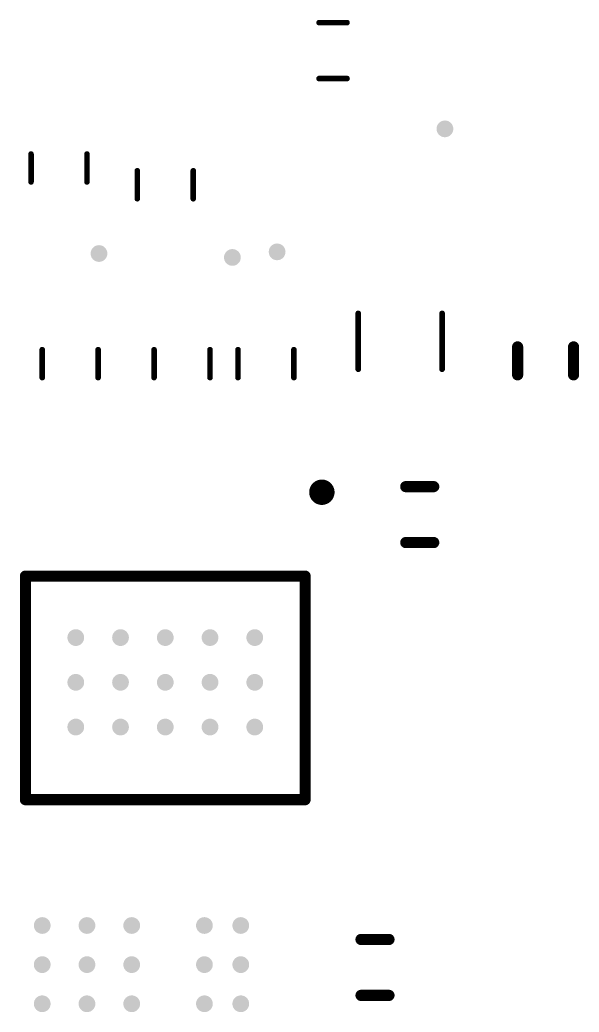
# Model space of a CAD drawing. Header units: inches. Extents: x 1 to 118, y 10 to 101.
# Drawn here: x 84.4 to 94.4, y 31.2 to 48.95 of the extents above; entities that cross this region are included whole.
import ezdxf

# ---------------------------------------------------------------- set-up
doc = ezdxf.new("R2010")
doc.units = ezdxf.units.IN
doc.layers.add('Top Overlay', color=2, linetype='Continuous')
doc.layers.add('Via Holes', color=16, linetype='Continuous')

# ---------------------------------------------------------------- blocks, each defined once
blk = doc.blocks.new('SOP65P600X115_15_15')
at = {"layer": 'Top Overlay'}
for points in [[(-3.4, 2.8, 0.254, 0.254, 1), (-3.6, 2.8, 0.254, 0.254, 1)], [(-3.664, 2.8, 0.127, 0.127, 1), (-3.537, 2.8, 0.127, 0.127, 1)], [(-3.464, 2.8, 0.127, 0.127, 1), (-3.337, 2.8, 0.127, 0.127, 1)], [(-2.05, 2.5, 0.1, 0.1, 1), (-1.95, 2.5, 0.1, 0.1, 1)], [(-2.05, 2.5, 0.1, 0.1, 1), (-1.95, 2.5, 0.1, 0.1, 1)], [(1.95, 2.5, 0.1, 0.1, 1), (2.05, 2.5, 0.1, 0.1, 1)], [(1.95, 2.5, 0.1, 0.1, 1), (2.05, 2.5, 0.1, 0.1, 1)], [(-2.05, -2.5, 0.1, 0.1, 1), (-1.95, -2.5, 0.1, 0.1, 1)], [(-2.05, -2.5, 0.1, 0.1, 1), (-1.95, -2.5, 0.1, 0.1, 1)], [(1.95, -2.5, 0.1, 0.1, 1), (2.05, -2.5, 0.1, 0.1, 1)], [(1.95, -2.5, 0.1, 0.1, 1), (2.05, -2.5, 0.1, 0.1, 1)]]:
    blk.add_lwpolyline(points, format="xyseb", close=True, dxfattribs=at)
for points in [[(-2, -2.5, 0.2, 0.2, 0), (-2, 2.5, 0.2, 0.2, 0)], [(2, 2.5, 0.2, 0.2, 0), (-2, 2.5, 0.2, 0.2, 0)], [(2, -2.5, 0.2, 0.2, 0), (2, 2.5, 0.2, 0.2, 0)], [(2, -2.5, 0.2, 0.2, 0), (-2, -2.5, 0.2, 0.2, 0)]]:
    blk.add_lwpolyline(points, format="xyseb", dxfattribs=at)
blk = doc.blocks.new('RESC1608X06M_80')
at = {"layer": 'Top Overlay'}
for points in [[(0.25, 0.5, 0.1, 0.1, 0), (-0.25, 0.5, 0.1, 0.1, 0)], [(0.25, -0.5, 0.1, 0.1, 0), (-0.25, -0.5, 0.1, 0.1, 0)]]:
    blk.add_lwpolyline(points, format="xyseb", dxfattribs=at)
for points in [[(-0.275, 0.5, 0.05, 0.05, 1), (-0.225, 0.5, 0.05, 0.05, 1)], [(0.225, 0.5, 0.05, 0.05, 1), (0.275, 0.5, 0.05, 0.05, 1)], [(-0.275, -0.5, 0.05, 0.05, 1), (-0.225, -0.5, 0.05, 0.05, 1)], [(0.225, -0.5, 0.05, 0.05, 1), (0.275, -0.5, 0.05, 0.05, 1)]]:
    blk.add_lwpolyline(points, format="xyseb", close=True, dxfattribs=at)
blk = doc.blocks.new('RESC1608X06M_81')
at = {"layer": 'Top Overlay'}
for points in [[(0.25, 0.5, 0.1, 0.1, 0), (-0.25, 0.5, 0.1, 0.1, 0)], [(0.25, -0.5, 0.1, 0.1, 0), (-0.25, -0.5, 0.1, 0.1, 0)]]:
    blk.add_lwpolyline(points, format="xyseb", dxfattribs=at)
for points in [[(-0.275, 0.5, 0.05, 0.05, 1), (-0.225, 0.5, 0.05, 0.05, 1)], [(0.225, 0.5, 0.05, 0.05, 1), (0.275, 0.5, 0.05, 0.05, 1)], [(-0.275, -0.5, 0.05, 0.05, 1), (-0.225, -0.5, 0.05, 0.05, 1)], [(0.225, -0.5, 0.05, 0.05, 1), (0.275, -0.5, 0.05, 0.05, 1)]]:
    blk.add_lwpolyline(points, format="xyseb", close=True, dxfattribs=at)
blk = doc.blocks.new('RESC1608X06M_83')
at = {"layer": 'Top Overlay'}
for points in [[(0.25, 0.5, 0.1, 0.1, 0), (-0.25, 0.5, 0.1, 0.1, 0)], [(0.25, -0.5, 0.1, 0.1, 0), (-0.25, -0.5, 0.1, 0.1, 0)]]:
    blk.add_lwpolyline(points, format="xyseb", dxfattribs=at)
for points in [[(-0.275, 0.5, 0.05, 0.05, 1), (-0.225, 0.5, 0.05, 0.05, 1)], [(0.225, 0.5, 0.05, 0.05, 1), (0.275, 0.5, 0.05, 0.05, 1)], [(-0.275, -0.5, 0.05, 0.05, 1), (-0.225, -0.5, 0.05, 0.05, 1)], [(0.225, -0.5, 0.05, 0.05, 1), (0.275, -0.5, 0.05, 0.05, 1)]]:
    blk.add_lwpolyline(points, format="xyseb", close=True, dxfattribs=at)
blk = doc.blocks.new('RESC1608X06M_84')
at = {"layer": 'Top Overlay'}
for points in [[(0.25, 0.5, 0.1, 0.1, 0), (-0.25, 0.5, 0.1, 0.1, 0)], [(0.25, -0.5, 0.1, 0.1, 0), (-0.25, -0.5, 0.1, 0.1, 0)]]:
    blk.add_lwpolyline(points, format="xyseb", dxfattribs=at)
for points in [[(-0.275, 0.5, 0.05, 0.05, 1), (-0.225, 0.5, 0.05, 0.05, 1)], [(0.225, 0.5, 0.05, 0.05, 1), (0.275, 0.5, 0.05, 0.05, 1)], [(-0.275, -0.5, 0.05, 0.05, 1), (-0.225, -0.5, 0.05, 0.05, 1)], [(0.225, -0.5, 0.05, 0.05, 1), (0.275, -0.5, 0.05, 0.05, 1)]]:
    blk.add_lwpolyline(points, format="xyseb", close=True, dxfattribs=at)
blk = doc.blocks.new('RESC1608X06M_85')
at = {"layer": 'Top Overlay'}
for points in [[(0.25, 0.5, 0.1, 0.1, 0), (-0.25, 0.5, 0.1, 0.1, 0)], [(0.25, -0.5, 0.1, 0.1, 0), (-0.25, -0.5, 0.1, 0.1, 0)]]:
    blk.add_lwpolyline(points, format="xyseb", dxfattribs=at)
for points in [[(-0.275, 0.5, 0.05, 0.05, 1), (-0.225, 0.5, 0.05, 0.05, 1)], [(0.225, 0.5, 0.05, 0.05, 1), (0.275, 0.5, 0.05, 0.05, 1)], [(-0.275, -0.5, 0.05, 0.05, 1), (-0.225, -0.5, 0.05, 0.05, 1)], [(0.225, -0.5, 0.05, 0.05, 1), (0.275, -0.5, 0.05, 0.05, 1)]]:
    blk.add_lwpolyline(points, format="xyseb", close=True, dxfattribs=at)
blk = doc.blocks.new('RESC1608X06M_86')
at = {"layer": 'Top Overlay'}
for points in [[(-0.25, 0.5, 0.1, 0.1, 0), (0.25, 0.5, 0.1, 0.1, 0)], [(-0.25, -0.5, 0.1, 0.1, 0), (0.25, -0.5, 0.1, 0.1, 0)]]:
    blk.add_lwpolyline(points, format="xyseb", dxfattribs=at)
for points in [[(-0.275, 0.5, 0.05, 0.05, 1), (-0.225, 0.5, 0.05, 0.05, 1)], [(0.225, 0.5, 0.05, 0.05, 1), (0.275, 0.5, 0.05, 0.05, 1)], [(-0.275, -0.5, 0.05, 0.05, 1), (-0.225, -0.5, 0.05, 0.05, 1)], [(0.225, -0.5, 0.05, 0.05, 1), (0.275, -0.5, 0.05, 0.05, 1)]]:
    blk.add_lwpolyline(points, format="xyseb", close=True, dxfattribs=at)
blk = doc.blocks.new('RESC2012X06N_87')
at = {"layer": 'Top Overlay'}
for points in [[(-0.5, 0.75, 0.1, 0.1, 0), (0.5, 0.75, 0.1, 0.1, 0)], [(-0.5, -0.75, 0.1, 0.1, 0), (0.5, -0.75, 0.1, 0.1, 0)]]:
    blk.add_lwpolyline(points, format="xyseb", dxfattribs=at)
for points in [[(-0.525, 0.75, 0.05, 0.05, 1), (-0.475, 0.75, 0.05, 0.05, 1)], [(0.475, 0.75, 0.05, 0.05, 1), (0.525, 0.75, 0.05, 0.05, 1)], [(-0.525, -0.75, 0.05, 0.05, 1), (-0.475, -0.75, 0.05, 0.05, 1)], [(0.475, -0.75, 0.05, 0.05, 1), (0.525, -0.75, 0.05, 0.05, 1)]]:
    blk.add_lwpolyline(points, format="xyseb", close=True, dxfattribs=at)
blk = doc.blocks.new('CAPC1608X09M_246')
at = {"layer": 'Top Overlay'}
for points in [[(-0.2, 0.5, 0.2, 0.2, 0), (0.3, 0.5, 0.2, 0.2, 0)], [(-0.2, -0.5, 0.2, 0.2, 0), (0.3, -0.5, 0.2, 0.2, 0)]]:
    blk.add_lwpolyline(points, format="xyseb", dxfattribs=at)
for points in [[(-0.25, 0.5, 0.1, 0.1, 1), (-0.15, 0.5, 0.1, 0.1, 1)], [(0.25, 0.5, 0.1, 0.1, 1), (0.35, 0.5, 0.1, 0.1, 1)], [(-0.25, -0.5, 0.1, 0.1, 1), (-0.15, -0.5, 0.1, 0.1, 1)], [(0.25, -0.5, 0.1, 0.1, 1), (0.35, -0.5, 0.1, 0.1, 1)]]:
    blk.add_lwpolyline(points, format="xyseb", close=True, dxfattribs=at)
blk = doc.blocks.new('CAPC1608X09M_247')
at = {"layer": 'Top Overlay'}
for points in [[(-0.2, 0.5, 0.2, 0.2, 0), (0.3, 0.5, 0.2, 0.2, 0)], [(-0.2, -0.5, 0.2, 0.2, 0), (0.3, -0.5, 0.2, 0.2, 0)]]:
    blk.add_lwpolyline(points, format="xyseb", dxfattribs=at)
for points in [[(-0.25, 0.5, 0.1, 0.1, 1), (-0.15, 0.5, 0.1, 0.1, 1)], [(0.25, 0.5, 0.1, 0.1, 1), (0.35, 0.5, 0.1, 0.1, 1)], [(-0.25, -0.5, 0.1, 0.1, 1), (-0.15, -0.5, 0.1, 0.1, 1)], [(0.25, -0.5, 0.1, 0.1, 1), (0.35, -0.5, 0.1, 0.1, 1)]]:
    blk.add_lwpolyline(points, format="xyseb", close=True, dxfattribs=at)
blk = doc.blocks.new('CAPC1608X09M_248')
at = {"layer": 'Top Overlay'}
for points in [[(0.3, 0.5, 0.2, 0.2, 0), (-0.2, 0.5, 0.2, 0.2, 0)], [(0.3, -0.5, 0.2, 0.2, 0), (-0.2, -0.5, 0.2, 0.2, 0)]]:
    blk.add_lwpolyline(points, format="xyseb", dxfattribs=at)
for points in [[(-0.25, 0.5, 0.1, 0.1, 1), (-0.15, 0.5, 0.1, 0.1, 1)], [(0.25, 0.5, 0.1, 0.1, 1), (0.35, 0.5, 0.1, 0.1, 1)], [(-0.25, -0.5, 0.1, 0.1, 1), (-0.15, -0.5, 0.1, 0.1, 1)], [(0.25, -0.5, 0.1, 0.1, 1), (0.35, -0.5, 0.1, 0.1, 1)]]:
    blk.add_lwpolyline(points, format="xyseb", close=True, dxfattribs=at)

msp = doc.modelspace()

# ---------------------------------------------------------------- hatches: boundary and pattern name
at = {"layer": 'Via Holes'}
h = msp.add_hatch(color=7, dxfattribs=at)
edge = h.paths.add_edge_path()
edge.add_arc((92, 47), 0.15, 0, 360)
h = msp.add_hatch(color=7, dxfattribs=at)
edge = h.paths.add_edge_path()
edge.add_arc((85.815, 44.77), 0.15, 0, 360)
h = msp.add_hatch(color=7, dxfattribs=at)
edge = h.paths.add_edge_path()
edge.add_arc((89, 44.8), 0.15, 0, 360)
h = msp.add_hatch(color=7, dxfattribs=at)
edge = h.paths.add_edge_path()
edge.add_arc((88.2, 44.7), 0.15, 0, 360)
h = msp.add_hatch(color=7, dxfattribs=at)
edge = h.paths.add_edge_path()
edge.add_arc((85.4, 37.9), 0.15, 0, 360)
h = msp.add_hatch(color=7, dxfattribs=at)
edge = h.paths.add_edge_path()
edge.add_arc((86.2, 37.9), 0.15, 0, 360)
h = msp.add_hatch(color=7, dxfattribs=at)
edge = h.paths.add_edge_path()
edge.add_arc((87, 37.9), 0.15, 0, 360)
h = msp.add_hatch(color=7, dxfattribs=at)
edge = h.paths.add_edge_path()
edge.add_arc((87.8, 37.9), 0.15, 0, 360)
h = msp.add_hatch(color=7, dxfattribs=at)
edge = h.paths.add_edge_path()
edge.add_arc((88.6, 37.9), 0.15, 0, 360)
h = msp.add_hatch(color=7, dxfattribs=at)
edge = h.paths.add_edge_path()
edge.add_arc((85.4, 37.1), 0.15, 0, 360)
h = msp.add_hatch(color=7, dxfattribs=at)
edge = h.paths.add_edge_path()
edge.add_arc((86.2, 37.1), 0.15, 0, 360)
h = msp.add_hatch(color=7, dxfattribs=at)
edge = h.paths.add_edge_path()
edge.add_arc((87, 37.1), 0.15, 0, 360)
h = msp.add_hatch(color=7, dxfattribs=at)
edge = h.paths.add_edge_path()
edge.add_arc((87.8, 37.1), 0.15, 0, 360)
h = msp.add_hatch(color=7, dxfattribs=at)
edge = h.paths.add_edge_path()
edge.add_arc((88.6, 37.1), 0.15, 0, 360)
h = msp.add_hatch(color=7, dxfattribs=at)
edge = h.paths.add_edge_path()
edge.add_arc((85.4, 36.3), 0.15, 0, 360)
h = msp.add_hatch(color=7, dxfattribs=at)
edge = h.paths.add_edge_path()
edge.add_arc((86.2, 36.3), 0.15, 0, 360)
h = msp.add_hatch(color=7, dxfattribs=at)
edge = h.paths.add_edge_path()
edge.add_arc((87, 36.3), 0.15, 0, 360)
h = msp.add_hatch(color=7, dxfattribs=at)
edge = h.paths.add_edge_path()
edge.add_arc((87.8, 36.3), 0.15, 0, 360)
h = msp.add_hatch(color=7, dxfattribs=at)
edge = h.paths.add_edge_path()
edge.add_arc((88.6, 36.3), 0.15, 0, 360)
h = msp.add_hatch(color=7, dxfattribs=at)
edge = h.paths.add_edge_path()
edge.add_arc((84.8, 32.75), 0.15, 0, 360)
h = msp.add_hatch(color=7, dxfattribs=at)
edge = h.paths.add_edge_path()
edge.add_arc((85.6, 32.75), 0.15, 0, 360)
h = msp.add_hatch(color=7, dxfattribs=at)
edge = h.paths.add_edge_path()
edge.add_arc((86.4, 32.75), 0.15, 0, 360)
h = msp.add_hatch(color=7, dxfattribs=at)
edge = h.paths.add_edge_path()
edge.add_arc((87.7, 32.75), 0.15, 0, 360)
h = msp.add_hatch(color=7, dxfattribs=at)
edge = h.paths.add_edge_path()
edge.add_arc((88.35, 32.75), 0.15, 0, 360)
h = msp.add_hatch(color=7, dxfattribs=at)
edge = h.paths.add_edge_path()
edge.add_arc((84.8, 32.05), 0.15, 0, 360)
h = msp.add_hatch(color=7, dxfattribs=at)
edge = h.paths.add_edge_path()
edge.add_arc((85.6, 32.05), 0.15, 0, 360)
h = msp.add_hatch(color=7, dxfattribs=at)
edge = h.paths.add_edge_path()
edge.add_arc((86.4, 32.05), 0.15, 0, 360)
h = msp.add_hatch(color=7, dxfattribs=at)
edge = h.paths.add_edge_path()
edge.add_arc((87.7, 32.05), 0.15, 0, 360)
h = msp.add_hatch(color=7, dxfattribs=at)
edge = h.paths.add_edge_path()
edge.add_arc((88.35, 32.05), 0.15, 0, 360)
h = msp.add_hatch(color=7, dxfattribs=at)
edge = h.paths.add_edge_path()
edge.add_arc((84.8, 31.35), 0.15, 0, 360)
h = msp.add_hatch(color=7, dxfattribs=at)
edge = h.paths.add_edge_path()
edge.add_arc((85.6, 31.35), 0.15, 0, 360)
h = msp.add_hatch(color=7, dxfattribs=at)
edge = h.paths.add_edge_path()
edge.add_arc((86.4, 31.35), 0.15, 0, 360)
h = msp.add_hatch(color=7, dxfattribs=at)
edge = h.paths.add_edge_path()
edge.add_arc((87.7, 31.35), 0.15, 0, 360)
h = msp.add_hatch(color=7, dxfattribs=at)
edge = h.paths.add_edge_path()
edge.add_arc((88.35, 31.35), 0.15, 0, 360)

# ---------------------------------------------------------------- block references
for name, p, rotation in [('RESC1608X06M_80', (90, 48.4), 180), ('RESC1608X06M_83', (85.1, 46.3), 270), ('RESC1608X06M_81', (87, 46), 270), ('RESC2012X06N_87', (91.2, 43.2), 90), ('CAPC1608X09M_247', (93.8, 42.8), 90), ('RESC1608X06M_85', (85.3, 42.8), 270), ('RESC1608X06M_86', (87.3, 42.8), 90), ('RESC1608X06M_84', (88.8, 42.8), 270), ('SOP65P600X115_15_15', (87, 37), 270), ('CAPC1608X09M_248', (91.6, 40.1), 180)]:
    msp.add_blockref(name, p, dxfattribs=dict(rotation=rotation))
msp.add_blockref('CAPC1608X09M_246', (90.7, 32))

doc.saveas('drawing.dxf')
